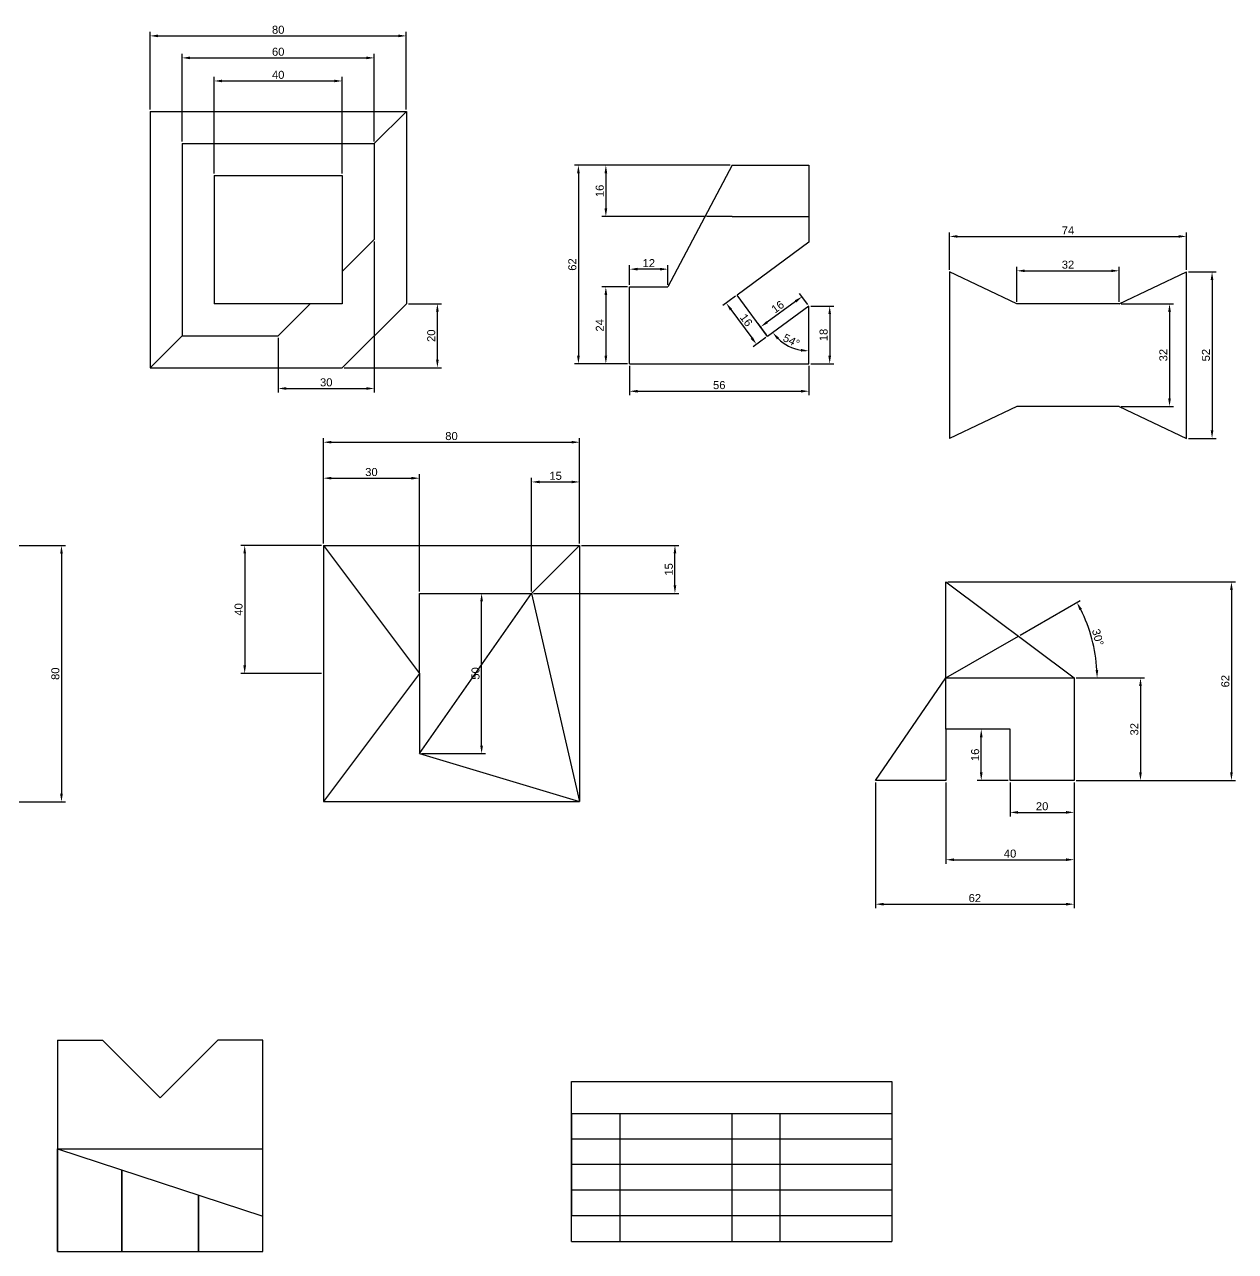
# Model space of a CAD drawing. Header units: millimetres. Extents: x 880 to 2522, y 2327 to 2730.
# Drawn here: x 1711.1 to 2089.1, y 2343.5 to 2726.6 of the extents above; entities that cross this region are included whole.
import ezdxf

# ---------------------------------------------------------------- set-up
doc = ezdxf.new("R2010")
doc.units = ezdxf.units.MM
doc.styles.get("Standard").update_dxf_attribs({"font": 'arial.ttf'})
doc.dimstyles.new('ISO-25', dxfattribs={"dimtxt": 2.5, "dimasz": 2.5, "dimexe": 1.25, "dimexo": 0.625, "dimtad": 1, "dimtxsty": 'Standard', "dimcen": 2.5, "dimadec": 0, "dimazin": 0, "dimtfac": 1, "dimtmove": 0, "dimatfit": 3, "dimfxl": 1, "dimarcsym": 0})

# ---------------------------------------------------------------- blocks, each defined once
blk = doc.blocks.new('*D43')
at = {"color": 0, "lineweight": -2, "transparency": 16777216}
for p, q in [((1770.27, 2680.05), (1770.27, 2710.23)), ((1772.77, 2708.98), (1807.77, 2708.98)), ((1810.27, 2680.05), (1810.27, 2710.23))]:
    blk.add_line(p, q, dxfattribs=at)
at = {"color": 0, "transparency": 16777216}
for points in [[(1772.77, 2709.4), (1772.77, 2708.57), (1770.27, 2708.98)], [(1807.77, 2709.4), (1807.77, 2708.57), (1810.27, 2708.98)]]:
    blk.add_solid(points, dxfattribs=at)
at = {"layer": 'Defpoints', "color": 0, "transparency": 16777216}
for p in [(1810.27, 2708.98), (1770.27, 2679.43), (1810.27, 2679.43)]:
    blk.add_point(p, dxfattribs=at)
at = {"color": 0, "transparency": 16777216, "insert": (1790.27, 2710.88), "char_height": 2.5, "attachment_point": 5}
blk.add_mtext('40', dxfattribs=at)
blk = doc.blocks.new('*D44')
at = {"color": 0, "lineweight": -2, "transparency": 16777216}
for p, q in [((1760.27, 2690.05), (1760.27, 2717.44)), ((1820.27, 2690.05), (1820.27, 2717.44)), ((1762.77, 2716.19), (1817.77, 2716.19))]:
    blk.add_line(p, q, dxfattribs=at)
at = {"color": 0, "transparency": 16777216}
for points in [[(1762.77, 2716.61), (1762.77, 2715.77), (1760.27, 2716.19)], [(1817.77, 2716.61), (1817.77, 2715.77), (1820.27, 2716.19)]]:
    blk.add_solid(points, dxfattribs=at)
at = {"layer": 'Defpoints', "color": 0, "transparency": 16777216}
for p in [(1820.27, 2716.19), (1760.27, 2689.43), (1820.27, 2689.43)]:
    blk.add_point(p, dxfattribs=at)
at = {"color": 0, "transparency": 16777216, "insert": (1790.27, 2718.09), "char_height": 2.5, "attachment_point": 5}
blk.add_mtext('60', dxfattribs=at)
blk = doc.blocks.new('*D45')
at = {"color": 0, "lineweight": -2, "transparency": 16777216}
for p, q in [((1750.27, 2700.05), (1750.27, 2724.31)), ((1830.27, 2700.05), (1830.27, 2724.31)), ((1752.77, 2723.06), (1827.77, 2723.06))]:
    blk.add_line(p, q, dxfattribs=at)
at = {"color": 0, "transparency": 16777216}
for points in [[(1752.77, 2723.48), (1752.77, 2722.64), (1750.27, 2723.06)], [(1827.77, 2723.48), (1827.77, 2722.64), (1830.27, 2723.06)]]:
    blk.add_solid(points, dxfattribs=at)
at = {"layer": 'Defpoints', "color": 0, "transparency": 16777216}
for p in [(1830.27, 2723.06), (1750.27, 2699.43), (1830.27, 2699.43)]:
    blk.add_point(p, dxfattribs=at)
at = {"color": 0, "transparency": 16777216, "insert": (1790.27, 2724.96), "char_height": 2.5, "attachment_point": 5}
blk.add_mtext('80', dxfattribs=at)
blk = doc.blocks.new('*D46')
at = {"color": 0, "lineweight": -2, "transparency": 16777216}
for p, q in [((1820.27, 2658.8), (1820.27, 2611.7)), ((1790.27, 2628.8), (1790.27, 2611.7)), ((1792.77, 2612.95), (1817.77, 2612.95))]:
    blk.add_line(p, q, dxfattribs=at)
at = {"color": 0, "transparency": 16777216}
for points in [[(1792.77, 2613.36), (1792.77, 2612.53), (1790.27, 2612.95)], [(1817.77, 2613.36), (1817.77, 2612.53), (1820.27, 2612.95)]]:
    blk.add_solid(points, dxfattribs=at)
at = {"layer": 'Defpoints', "color": 0, "transparency": 16777216}
for p in [(1820.27, 2659.43), (1790.27, 2629.43), (1820.27, 2612.95)]:
    blk.add_point(p, dxfattribs=at)
at = {"color": 0, "transparency": 16777216, "insert": (1805.27, 2614.85), "char_height": 2.5, "attachment_point": 5}
blk.add_mtext('30', dxfattribs=at)
blk = doc.blocks.new('*D47')
at = {"color": 0, "lineweight": -2, "transparency": 16777216}
for p, q in [((1830.9, 2639.43), (1841.22, 2639.43)), ((1839.97, 2621.93), (1839.97, 2636.93)), ((1810.9, 2619.43), (1841.22, 2619.43))]:
    blk.add_line(p, q, dxfattribs=at)
at = {"color": 0, "transparency": 16777216}
for points in [[(1839.55, 2636.93), (1840.38, 2636.93), (1839.97, 2639.43)], [(1839.55, 2621.93), (1840.38, 2621.93), (1839.97, 2619.43)]]:
    blk.add_solid(points, dxfattribs=at)
at = {"layer": 'Defpoints', "color": 0, "transparency": 16777216}
for p in [(1830.27, 2639.43), (1839.97, 2639.43), (1810.27, 2619.43)]:
    blk.add_point(p, dxfattribs=at)
at = {"color": 0, "transparency": 16777216, "insert": (1838.06, 2629.43), "char_height": 2.5, "attachment_point": 5, "rotation": 90}
blk.add_mtext('20', dxfattribs=at)
blk = doc.blocks.new('*D48')
at = {"color": 0, "lineweight": -2, "transparency": 16777216}
for p, q in [((1899.95, 2620.03), (1899.95, 2610.84)), ((1955.95, 2620.03), (1955.95, 2610.84)), ((1902.45, 2612.09), (1953.45, 2612.09))]:
    blk.add_line(p, q, dxfattribs=at)
at = {"color": 0, "transparency": 16777216}
for points in [[(1902.45, 2612.51), (1902.45, 2611.67), (1899.95, 2612.09)], [(1953.45, 2612.51), (1953.45, 2611.67), (1955.95, 2612.09)]]:
    blk.add_solid(points, dxfattribs=at)
at = {"layer": 'Defpoints', "color": 0, "transparency": 16777216}
for p in [(1899.95, 2620.66), (1955.95, 2620.66), (1955.95, 2612.09)]:
    blk.add_point(p, dxfattribs=at)
at = {"color": 0, "transparency": 16777216, "insert": (1927.95, 2613.99), "char_height": 2.5, "attachment_point": 5}
blk.add_mtext('56', dxfattribs=at)
blk = doc.blocks.new('*D49')
at = {"color": 0, "lineweight": -2, "transparency": 16777216}
for p, q in [((1956.57, 2638.66), (1963.68, 2638.66)), ((1962.43, 2636.16), (1962.43, 2623.16)), ((1956.57, 2620.66), (1963.68, 2620.66))]:
    blk.add_line(p, q, dxfattribs=at)
at = {"color": 0, "transparency": 16777216}
for points in [[(1962.01, 2636.16), (1962.85, 2636.16), (1962.43, 2638.66)], [(1962.01, 2623.16), (1962.85, 2623.16), (1962.43, 2620.66)]]:
    blk.add_solid(points, dxfattribs=at)
at = {"layer": 'Defpoints', "color": 0, "transparency": 16777216}
for p in [(1955.95, 2638.66), (1955.95, 2620.66), (1962.43, 2620.66)]:
    blk.add_point(p, dxfattribs=at)
at = {"color": 0, "transparency": 16777216, "insert": (1960.53, 2629.66), "char_height": 2.5, "attachment_point": 5, "rotation": 90}
blk.add_mtext('18', dxfattribs=at)
blk = doc.blocks.new('*D50')
at = {"color": 0, "lineweight": -2, "transparency": 16777216}
for p, q in [((1899.32, 2644.66), (1891.3, 2644.66)), ((1892.55, 2642.16), (1892.55, 2623.16)), ((1899.32, 2620.66), (1891.3, 2620.66))]:
    blk.add_line(p, q, dxfattribs=at)
at = {"color": 0, "transparency": 16777216}
for points in [[(1892.14, 2642.16), (1892.97, 2642.16), (1892.55, 2644.66)], [(1892.14, 2623.16), (1892.97, 2623.16), (1892.55, 2620.66)]]:
    blk.add_solid(points, dxfattribs=at)
at = {"layer": 'Defpoints', "color": 0, "transparency": 16777216}
for p in [(1899.95, 2644.66), (1892.55, 2620.66), (1899.95, 2620.66)]:
    blk.add_point(p, dxfattribs=at)
at = {"color": 0, "transparency": 16777216, "insert": (1890.67, 2632.66), "char_height": 2.5, "attachment_point": 5, "rotation": 90}
blk.add_mtext('24', dxfattribs=at)
blk = doc.blocks.new('*D51')
at = {"color": 0, "lineweight": -2, "transparency": 16777216}
for p, q in [((1899.95, 2645.28), (1899.95, 2651.46)), ((1911.95, 2645.28), (1911.95, 2651.46)), ((1909.45, 2650.21), (1902.45, 2650.21))]:
    blk.add_line(p, q, dxfattribs=at)
at = {"color": 0, "transparency": 16777216}
for points in [[(1902.45, 2650.63), (1902.45, 2649.79), (1899.95, 2650.21)], [(1909.45, 2650.63), (1909.45, 2649.79), (1911.95, 2650.21)]]:
    blk.add_solid(points, dxfattribs=at)
at = {"layer": 'Defpoints', "color": 0, "transparency": 16777216}
for p in [(1899.95, 2650.21), (1899.95, 2644.66), (1911.95, 2644.66)]:
    blk.add_point(p, dxfattribs=at)
at = {"color": 0, "transparency": 16777216, "insert": (1905.95, 2652.09), "char_height": 2.5, "attachment_point": 5}
blk.add_mtext('12', dxfattribs=at)
blk = doc.blocks.new('*D52')
at = {"color": 0, "lineweight": -2, "transparency": 16777216}
for p, q in [((1931.32, 2682.66), (1882.74, 2682.66)), ((1883.99, 2680.16), (1883.99, 2623.16)), ((1899.32, 2620.66), (1882.74, 2620.66))]:
    blk.add_line(p, q, dxfattribs=at)
at = {"color": 0, "transparency": 16777216}
for points in [[(1883.57, 2680.16), (1884.4, 2680.16), (1883.99, 2682.66)], [(1883.57, 2623.16), (1884.4, 2623.16), (1883.99, 2620.66)]]:
    blk.add_solid(points, dxfattribs=at)
at = {"layer": 'Defpoints', "color": 0, "transparency": 16777216}
for p in [(1931.95, 2682.66), (1883.99, 2620.66), (1899.95, 2620.66)]:
    blk.add_point(p, dxfattribs=at)
at = {"color": 0, "transparency": 16777216, "insert": (1882.09, 2651.66), "char_height": 2.5, "attachment_point": 5, "rotation": 90}
blk.add_mtext('62', dxfattribs=at)
blk = doc.blocks.new('*D53')
at = {"color": 0, "lineweight": -2, "transparency": 16777216}
for p, q in [((1931.32, 2682.66), (1891.3, 2682.66)), ((1892.55, 2680.16), (1892.55, 2669.16)), ((1923.32, 2666.66), (1891.3, 2666.66))]:
    blk.add_line(p, q, dxfattribs=at)
at = {"color": 0, "transparency": 16777216}
for points in [[(1892.14, 2680.16), (1892.97, 2680.16), (1892.55, 2682.66)], [(1892.14, 2669.16), (1892.97, 2669.16), (1892.55, 2666.66)]]:
    blk.add_solid(points, dxfattribs=at)
at = {"layer": 'Defpoints', "color": 0, "transparency": 16777216}
for p in [(1931.95, 2682.66), (1892.55, 2666.66), (1923.95, 2666.66)]:
    blk.add_point(p, dxfattribs=at)
at = {"color": 0, "transparency": 16777216, "insert": (1890.65, 2674.66), "char_height": 2.5, "attachment_point": 5, "rotation": 90}
blk.add_mtext('16', dxfattribs=at)
blk = doc.blocks.new('*D54')
at = {"color": 0, "lineweight": -2, "transparency": 16777216}
blk.add_arc((1955.95, 2638.66), 13.99, 226.3462, 259.7501, dxfattribs=at)
at = {"color": 0, "transparency": 16777216}
for points in [[(1945.97, 2628.26), (1946.6, 2628.81), (1944.64, 2630.41)], [(1953.49, 2625.3), (1953.42, 2624.47), (1955.95, 2624.66)]]:
    blk.add_solid(points, dxfattribs=at)
at = {"layer": 'Defpoints', "color": 0, "transparency": 16777216}
for p in [(1955.95, 2638.66), (1955.95, 2638.66), (1943.02, 2629.23), (1947.73, 2627.33), (1955.95, 2620.66)]:
    blk.add_point(p, dxfattribs=at)
at = {"color": 0, "transparency": 16777216, "insert": (1950.46, 2627.87), "char_height": 2.5, "attachment_point": 5, "rotation": 333.0482}
blk.add_mtext('54°', dxfattribs=at)
blk = doc.blocks.new('*D55')
at = {"color": 0, "lineweight": -2, "transparency": 16777216}
for p, q in [((1951.77, 2640.14), (1942.88, 2633.66)), ((1955.58, 2639.16), (1953.05, 2642.62)), ((1942.65, 2629.73), (1940.12, 2633.2))]:
    blk.add_line(p, q, dxfattribs=at)
at = {"color": 0, "transparency": 16777216}
for points in [[(1951.52, 2640.48), (1952.01, 2639.8), (1953.79, 2641.61)], [(1942.63, 2634), (1943.13, 2633.32), (1940.86, 2632.19)]]:
    blk.add_solid(points, dxfattribs=at)
at = {"layer": 'Defpoints', "color": 0, "transparency": 16777216}
for p in [(1955.95, 2638.66), (1940.86, 2632.19), (1943.02, 2629.23)]:
    blk.add_point(p, dxfattribs=at)
at = {"color": 0, "transparency": 16777216, "insert": (1946.2, 2638.44), "char_height": 2.5, "attachment_point": 5, "rotation": 36.0963}
blk.add_mtext('16', dxfattribs=at)
blk = doc.blocks.new('*D56')
at = {"color": 0, "lineweight": -2, "transparency": 16777216}
for p, q in [((1933.06, 2641.77), (1929.12, 2638.88)), ((1931.6, 2637.6), (1938.1, 2628.73)), ((1942.51, 2628.86), (1938.57, 2625.97))]:
    blk.add_line(p, q, dxfattribs=at)
at = {"color": 0, "transparency": 16777216}
for points in [[(1931.94, 2637.85), (1931.27, 2637.36), (1930.12, 2639.62)], [(1938.44, 2628.97), (1937.76, 2628.48), (1939.58, 2626.71)]]:
    blk.add_solid(points, dxfattribs=at)
at = {"layer": 'Defpoints', "color": 0, "transparency": 16777216}
for p in [(1933.56, 2642.14), (1943.02, 2629.23), (1939.58, 2626.71)]:
    blk.add_point(p, dxfattribs=at)
at = {"color": 0, "transparency": 16777216, "insert": (1936.38, 2634.29), "char_height": 2.5, "attachment_point": 5, "rotation": 306.2098}
blk.add_mtext('16', dxfattribs=at)
blk = doc.blocks.new('*D57')
at = {"color": 0, "lineweight": -2, "transparency": 16777216}
for p, q in [((2074.43, 2649.36), (2083.03, 2649.36)), ((2081.78, 2646.86), (2081.78, 2599.86)), ((2074.43, 2597.36), (2083.03, 2597.36))]:
    blk.add_line(p, q, dxfattribs=at)
at = {"color": 0, "transparency": 16777216}
for points in [[(2081.36, 2646.86), (2082.19, 2646.86), (2081.78, 2649.36)], [(2081.36, 2599.86), (2082.19, 2599.86), (2081.78, 2597.36)]]:
    blk.add_solid(points, dxfattribs=at)
at = {"layer": 'Defpoints', "color": 0, "transparency": 16777216}
for p in [(2073.81, 2649.36), (2073.81, 2597.36), (2081.78, 2597.36)]:
    blk.add_point(p, dxfattribs=at)
at = {"color": 0, "transparency": 16777216, "insert": (2079.88, 2623.36), "char_height": 2.5, "attachment_point": 5, "rotation": 90}
blk.add_mtext('52', dxfattribs=at)
blk = doc.blocks.new('*D58')
at = {"color": 0, "lineweight": -2, "transparency": 16777216}
for p, q in [((2053.43, 2639.36), (2069.76, 2639.36)), ((2068.51, 2636.86), (2068.51, 2609.86)), ((2053.43, 2607.36), (2069.76, 2607.36))]:
    blk.add_line(p, q, dxfattribs=at)
at = {"color": 0, "transparency": 16777216}
for points in [[(2068.09, 2636.86), (2068.92, 2636.86), (2068.51, 2639.36)], [(2068.09, 2609.86), (2068.92, 2609.86), (2068.51, 2607.36)]]:
    blk.add_solid(points, dxfattribs=at)
at = {"layer": 'Defpoints', "color": 0, "transparency": 16777216}
for p in [(2052.81, 2639.36), (2052.81, 2607.36), (2068.51, 2607.36)]:
    blk.add_point(p, dxfattribs=at)
at = {"color": 0, "transparency": 16777216, "insert": (2066.6, 2623.36), "char_height": 2.5, "attachment_point": 5, "rotation": 90}
blk.add_mtext('32', dxfattribs=at)
blk = doc.blocks.new('*D59')
at = {"color": 0, "lineweight": -2, "transparency": 16777216}
for p, q in [((2020.81, 2639.98), (2020.81, 2650.95)), ((2023.31, 2649.7), (2050.31, 2649.7)), ((2052.81, 2639.98), (2052.81, 2650.95))]:
    blk.add_line(p, q, dxfattribs=at)
at = {"color": 0, "transparency": 16777216}
for points in [[(2023.31, 2650.11), (2023.31, 2649.28), (2020.81, 2649.7)], [(2050.31, 2650.11), (2050.31, 2649.28), (2052.81, 2649.7)]]:
    blk.add_solid(points, dxfattribs=at)
at = {"layer": 'Defpoints', "color": 0, "transparency": 16777216}
for p in [(2052.81, 2649.7), (2020.81, 2639.36), (2052.81, 2639.36)]:
    blk.add_point(p, dxfattribs=at)
at = {"color": 0, "transparency": 16777216, "insert": (2036.81, 2651.6), "char_height": 2.5, "attachment_point": 5}
blk.add_mtext('32', dxfattribs=at)
blk = doc.blocks.new('*D60')
at = {"color": 0, "lineweight": -2, "transparency": 16777216}
for p, q in [((1999.81, 2649.98), (1999.81, 2661.69)), ((2002.31, 2660.44), (2071.31, 2660.44)), ((2073.81, 2649.98), (2073.81, 2661.69))]:
    blk.add_line(p, q, dxfattribs=at)
at = {"color": 0, "transparency": 16777216}
for points in [[(2002.31, 2660.86), (2002.31, 2660.03), (1999.81, 2660.44)], [(2071.31, 2660.86), (2071.31, 2660.03), (2073.81, 2660.44)]]:
    blk.add_solid(points, dxfattribs=at)
at = {"layer": 'Defpoints', "color": 0, "transparency": 16777216}
for p in [(2073.81, 2660.44), (1999.81, 2649.36), (2073.81, 2649.36)]:
    blk.add_point(p, dxfattribs=at)
at = {"color": 0, "transparency": 16777216, "insert": (2036.81, 2662.32), "char_height": 2.5, "attachment_point": 5}
blk.add_mtext('74', dxfattribs=at)
blk = doc.blocks.new('*D114')
at = {"color": 0, "lineweight": -2, "transparency": 16777216}
for p, q in [((1662.79, 2563.88), (1723.87, 2563.88)), ((1722.62, 2561.38), (1722.62, 2486.38)), ((1662.79, 2483.88), (1723.87, 2483.88))]:
    blk.add_line(p, q, dxfattribs=at)
at = {"color": 0, "transparency": 16777216}
for points in [[(1722.21, 2561.38), (1723.04, 2561.38), (1722.62, 2563.88)], [(1722.21, 2486.38), (1723.04, 2486.38), (1722.62, 2483.88)]]:
    blk.add_solid(points, dxfattribs=at)
at = {"layer": 'Defpoints', "color": 0, "transparency": 16777216}
for p in [(1662.17, 2563.88), (1662.17, 2483.88), (1722.62, 2483.88)]:
    blk.add_point(p, dxfattribs=at)
at = {"color": 0, "transparency": 16777216, "insert": (1720.72, 2523.88), "char_height": 2.5, "attachment_point": 5, "rotation": 90}
blk.add_mtext('80', dxfattribs=at)
blk = doc.blocks.new('*D119')
at = {"color": 0, "lineweight": -2, "transparency": 16777216}
for p, q in [((1803.74, 2563.95), (1778.57, 2563.95)), ((1779.82, 2561.45), (1779.82, 2526.45)), ((1803.74, 2523.95), (1778.57, 2523.95))]:
    blk.add_line(p, q, dxfattribs=at)
at = {"color": 0, "transparency": 16777216}
for points in [[(1779.4, 2561.45), (1780.23, 2561.45), (1779.82, 2563.95)], [(1779.4, 2526.45), (1780.23, 2526.45), (1779.82, 2523.95)]]:
    blk.add_solid(points, dxfattribs=at)
at = {"layer": 'Defpoints', "color": 0, "transparency": 16777216}
for p in [(1804.37, 2563.95), (1779.82, 2523.95), (1804.37, 2523.95)]:
    blk.add_point(p, dxfattribs=at)
at = {"color": 0, "transparency": 16777216, "insert": (1777.91, 2543.95), "char_height": 2.5, "attachment_point": 5, "rotation": 90}
blk.add_mtext('40', dxfattribs=at)
blk = doc.blocks.new('*D120')
at = {"color": 0, "lineweight": -2, "transparency": 16777216}
for p, q in [((1804.37, 2564.58), (1804.37, 2586.19)), ((1806.87, 2584.94), (1831.87, 2584.94)), ((1834.37, 2549.58), (1834.37, 2586.19))]:
    blk.add_line(p, q, dxfattribs=at)
at = {"color": 0, "transparency": 16777216}
for points in [[(1806.87, 2585.36), (1806.87, 2584.52), (1804.37, 2584.94)], [(1831.87, 2585.36), (1831.87, 2584.52), (1834.37, 2584.94)]]:
    blk.add_solid(points, dxfattribs=at)
at = {"layer": 'Defpoints', "color": 0, "transparency": 16777216}
for p in [(1834.37, 2584.94), (1804.37, 2563.95), (1834.37, 2548.95)]:
    blk.add_point(p, dxfattribs=at)
at = {"color": 0, "transparency": 16777216, "insert": (1819.37, 2586.84), "char_height": 2.5, "attachment_point": 5}
blk.add_mtext('30', dxfattribs=at)
blk = doc.blocks.new('*D121')
at = {"color": 0, "lineweight": -2, "transparency": 16777216}
for p, q in [((1804.37, 2564.58), (1804.37, 2597.42)), ((1806.87, 2596.17), (1881.87, 2596.17)), ((1884.37, 2564.58), (1884.37, 2597.42))]:
    blk.add_line(p, q, dxfattribs=at)
at = {"color": 0, "transparency": 16777216}
for points in [[(1806.87, 2596.59), (1806.87, 2595.76), (1804.37, 2596.17)], [(1881.87, 2596.59), (1881.87, 2595.76), (1884.37, 2596.17)]]:
    blk.add_solid(points, dxfattribs=at)
at = {"layer": 'Defpoints', "color": 0, "transparency": 16777216}
for p in [(1884.37, 2596.17), (1804.37, 2563.95), (1884.37, 2563.95)]:
    blk.add_point(p, dxfattribs=at)
at = {"color": 0, "transparency": 16777216, "insert": (1844.37, 2598.07), "char_height": 2.5, "attachment_point": 5}
blk.add_mtext('80', dxfattribs=at)
blk = doc.blocks.new('*D122')
at = {"color": 0, "lineweight": -2, "transparency": 16777216}
for p, q in [((1869.37, 2549.58), (1869.37, 2585.01)), ((1871.87, 2583.76), (1881.87, 2583.76)), ((1884.37, 2564.58), (1884.37, 2585.01))]:
    blk.add_line(p, q, dxfattribs=at)
at = {"color": 0, "transparency": 16777216}
for points in [[(1871.87, 2584.17), (1871.87, 2583.34), (1869.37, 2583.76)], [(1881.87, 2584.17), (1881.87, 2583.34), (1884.37, 2583.76)]]:
    blk.add_solid(points, dxfattribs=at)
at = {"layer": 'Defpoints', "color": 0, "transparency": 16777216}
for p in [(1884.37, 2583.76), (1884.37, 2563.95), (1869.37, 2548.95)]:
    blk.add_point(p, dxfattribs=at)
at = {"color": 0, "transparency": 16777216, "insert": (1876.87, 2585.66), "char_height": 2.5, "attachment_point": 5}
blk.add_mtext('15', dxfattribs=at)
blk = doc.blocks.new('*D123')
at = {"color": 0, "lineweight": -2, "transparency": 16777216}
for p, q in [((1884.99, 2563.95), (1915.37, 2563.95)), ((1914.12, 2551.45), (1914.12, 2561.45)), ((1869.99, 2548.95), (1915.37, 2548.95))]:
    blk.add_line(p, q, dxfattribs=at)
at = {"color": 0, "transparency": 16777216}
for points in [[(1913.7, 2561.45), (1914.54, 2561.45), (1914.12, 2563.95)], [(1913.7, 2551.45), (1914.54, 2551.45), (1914.12, 2548.95)]]:
    blk.add_solid(points, dxfattribs=at)
at = {"layer": 'Defpoints', "color": 0, "transparency": 16777216}
for p in [(1884.37, 2563.95), (1914.12, 2563.95), (1869.37, 2548.95)]:
    blk.add_point(p, dxfattribs=at)
at = {"color": 0, "transparency": 16777216, "insert": (1912.22, 2556.45), "char_height": 2.5, "attachment_point": 5, "rotation": 90}
blk.add_mtext('15', dxfattribs=at)
blk = doc.blocks.new('*D124')
at = {"color": 0, "lineweight": -2, "transparency": 16777216}
for p, q in [((1834.99, 2548.95), (1855.02, 2548.95)), ((1853.77, 2501.45), (1853.77, 2546.45)), ((1834.99, 2498.95), (1855.02, 2498.95))]:
    blk.add_line(p, q, dxfattribs=at)
at = {"color": 0, "transparency": 16777216}
for points in [[(1853.35, 2546.45), (1854.19, 2546.45), (1853.77, 2548.95)], [(1853.35, 2501.45), (1854.19, 2501.45), (1853.77, 2498.95)]]:
    blk.add_solid(points, dxfattribs=at)
at = {"layer": 'Defpoints', "color": 0, "transparency": 16777216}
for p in [(1834.37, 2548.95), (1853.77, 2548.95), (1834.37, 2498.95)]:
    blk.add_point(p, dxfattribs=at)
at = {"color": 0, "transparency": 16777216, "insert": (1851.87, 2523.95), "char_height": 2.5, "attachment_point": 5, "rotation": 90}
blk.add_mtext('50', dxfattribs=at)
blk = doc.blocks.new('*D125')
at = {"color": 0, "lineweight": -2, "transparency": 16777216}
for p, q in [((1976.73, 2489.92), (1976.73, 2450.65)), ((2038.73, 2489.92), (2038.73, 2450.65)), ((1979.23, 2451.9), (2036.23, 2451.9))]:
    blk.add_line(p, q, dxfattribs=at)
at = {"color": 0, "transparency": 16777216}
for points in [[(1979.23, 2452.32), (1979.23, 2451.48), (1976.73, 2451.9)], [(2036.23, 2452.32), (2036.23, 2451.48), (2038.73, 2451.9)]]:
    blk.add_solid(points, dxfattribs=at)
at = {"layer": 'Defpoints', "color": 0, "transparency": 16777216}
for p in [(1976.73, 2490.54), (2038.73, 2490.54), (2038.73, 2451.9)]:
    blk.add_point(p, dxfattribs=at)
at = {"color": 0, "transparency": 16777216, "insert": (2007.73, 2453.8), "char_height": 2.5, "attachment_point": 5}
blk.add_mtext('62', dxfattribs=at)
blk = doc.blocks.new('*D127')
at = {"color": 0, "lineweight": -2, "transparency": 16777216}
for p, q in [((2018.1, 2506.54), (2008.49, 2506.54)), ((2009.74, 2493.04), (2009.74, 2504.04)), ((2018.1, 2490.54), (2008.49, 2490.54))]:
    blk.add_line(p, q, dxfattribs=at)
at = {"color": 0, "transparency": 16777216}
for points in [[(2009.32, 2504.04), (2010.15, 2504.04), (2009.74, 2506.54)], [(2009.32, 2493.04), (2010.15, 2493.04), (2009.74, 2490.54)]]:
    blk.add_solid(points, dxfattribs=at)
at = {"layer": 'Defpoints', "color": 0, "transparency": 16777216}
for p in [(2009.74, 2506.54), (2018.73, 2506.54), (2018.73, 2490.54)]:
    blk.add_point(p, dxfattribs=at)
at = {"color": 0, "transparency": 16777216, "insert": (2007.84, 2498.54), "char_height": 2.5, "attachment_point": 5, "rotation": 90}
blk.add_mtext('16', dxfattribs=at)
blk = doc.blocks.new('*D128')
at = {"color": 0, "lineweight": -2, "transparency": 16777216}
for p, q in [((1998.73, 2489.92), (1998.73, 2464.54)), ((2038.73, 2489.92), (2038.73, 2464.54)), ((2001.23, 2465.79), (2036.23, 2465.79))]:
    blk.add_line(p, q, dxfattribs=at)
at = {"color": 0, "transparency": 16777216}
for points in [[(2001.23, 2466.21), (2001.23, 2465.37), (1998.73, 2465.79)], [(2036.23, 2466.21), (2036.23, 2465.37), (2038.73, 2465.79)]]:
    blk.add_solid(points, dxfattribs=at)
at = {"layer": 'Defpoints', "color": 0, "transparency": 16777216}
for p in [(1998.73, 2490.54), (2038.73, 2490.54), (2038.73, 2465.79)]:
    blk.add_point(p, dxfattribs=at)
at = {"color": 0, "transparency": 16777216, "insert": (2018.73, 2467.69), "char_height": 2.5, "attachment_point": 5}
blk.add_mtext('40', dxfattribs=at)
blk = doc.blocks.new('*D129')
at = {"color": 0, "lineweight": -2, "transparency": 16777216}
for p, q in [((2018.73, 2489.92), (2018.73, 2479.32)), ((2038.73, 2489.92), (2038.73, 2479.32)), ((2021.23, 2480.57), (2036.23, 2480.57))]:
    blk.add_line(p, q, dxfattribs=at)
at = {"color": 0, "transparency": 16777216}
for points in [[(2021.23, 2480.99), (2021.23, 2480.15), (2018.73, 2480.57)], [(2036.23, 2480.99), (2036.23, 2480.15), (2038.73, 2480.57)]]:
    blk.add_solid(points, dxfattribs=at)
at = {"layer": 'Defpoints', "color": 0, "transparency": 16777216}
for p in [(2018.73, 2490.54), (2038.73, 2490.54), (2038.73, 2480.57)]:
    blk.add_point(p, dxfattribs=at)
at = {"color": 0, "transparency": 16777216, "insert": (2028.73, 2482.47), "char_height": 2.5, "attachment_point": 5}
blk.add_mtext('20', dxfattribs=at)
blk = doc.blocks.new('*D130')
at = {"color": 0, "lineweight": -2, "transparency": 16777216}
for p, q in [((2039.35, 2522.54), (2060.69, 2522.54)), ((2059.44, 2520.04), (2059.44, 2493.04)), ((2039.35, 2490.54), (2060.69, 2490.54))]:
    blk.add_line(p, q, dxfattribs=at)
at = {"color": 0, "transparency": 16777216}
for points in [[(2059.02, 2520.04), (2059.85, 2520.04), (2059.44, 2522.54)], [(2059.02, 2493.04), (2059.85, 2493.04), (2059.44, 2490.54)]]:
    blk.add_solid(points, dxfattribs=at)
at = {"layer": 'Defpoints', "color": 0, "transparency": 16777216}
for p in [(2038.73, 2522.54), (2038.73, 2490.54), (2059.44, 2490.54)]:
    blk.add_point(p, dxfattribs=at)
at = {"color": 0, "transparency": 16777216, "insert": (2057.53, 2506.54), "char_height": 2.5, "attachment_point": 5, "rotation": 90}
blk.add_mtext('32', dxfattribs=at)
blk = doc.blocks.new('*D131')
at = {"color": 0, "lineweight": -2, "transparency": 16777216}
for p, q in [((1999.35, 2552.54), (2089.08, 2552.54)), ((2087.83, 2550.04), (2087.83, 2493.04)), ((2039.35, 2490.54), (2089.08, 2490.54))]:
    blk.add_line(p, q, dxfattribs=at)
at = {"color": 0, "transparency": 16777216}
for points in [[(2087.42, 2550.04), (2088.25, 2550.04), (2087.83, 2552.54)], [(2087.42, 2493.04), (2088.25, 2493.04), (2087.83, 2490.54)]]:
    blk.add_solid(points, dxfattribs=at)
at = {"layer": 'Defpoints', "color": 0, "transparency": 16777216}
for p in [(1998.73, 2552.54), (2038.73, 2490.54), (2087.83, 2490.54)]:
    blk.add_point(p, dxfattribs=at)
at = {"color": 0, "transparency": 16777216, "insert": (2085.93, 2521.54), "char_height": 2.5, "attachment_point": 5, "rotation": 90}
blk.add_mtext('62', dxfattribs=at)
blk = doc.blocks.new('*D132')
at = {"color": 0, "lineweight": -2, "transparency": 16777216}
for p, q in [((2021.87, 2535.91), (2040.66, 2546.75)), ((2039.35, 2522.54), (2047.15, 2522.54))]:
    blk.add_line(p, q, dxfattribs=at)
blk.add_arc((1998.73, 2522.54), 47.17, 3.037, 26.963, dxfattribs=at)
at = {"color": 0, "transparency": 16777216}
for points in [[(2040.4, 2543.73), (2041.14, 2544.13), (2039.58, 2546.13)], [(2046.25, 2525.05), (2045.42, 2525.03), (2045.9, 2522.54)]]:
    blk.add_solid(points, dxfattribs=at)
at = {"layer": 'Defpoints', "color": 0, "transparency": 16777216}
for p in [(2021.33, 2535.59), (2045.18, 2530.73), (1998.73, 2522.54), (1998.73, 2522.54), (2038.73, 2522.54)]:
    blk.add_point(p, dxfattribs=at)
at = {"color": 0, "transparency": 16777216, "insert": (2046.13, 2535.24), "char_height": 2.5, "attachment_point": 5, "rotation": 285}
blk.add_mtext('30°', dxfattribs=at)

msp = doc.modelspace()

# ---------------------------------------------------------------- linework, layer by layer
for p, q in [((1750.272, 2699.429), (1830.272, 2699.429)), ((1750.272, 2699.429), (1750.272, 2619.429)), ((1750.272, 2699.429), (1760.272, 2699.429)), ((1820.272, 2689.429), (1830.272, 2699.429)), ((1830.272, 2699.429), (1830.272, 2639.429)), ((1760.272, 2689.429), (1760.272, 2629.429)), ((1760.272, 2689.429), (1820.272, 2689.429)), ((1760.272, 2689.429), (1770.272, 2689.429)), ((1820.272, 2689.429), (1820.272, 2659.429)), ((1931.945, 2682.655), (1911.945, 2644.655)), ((1931.945, 2682.655), (1955.945, 2682.655)), ((1955.945, 2682.655), (1955.945, 2666.655)), ((1770.272, 2679.429), (1770.272, 2639.429)), ((1770.272, 2679.429), (1810.272, 2679.429)), ((1810.272, 2679.429), (1810.272, 2639.429)), ((1931.945, 2666.655), (1923.945, 2666.655)), ((1931.945, 2666.655), (1955.945, 2666.655)), ((1955.945, 2666.655), (1955.945, 2658.655)), ((1810.272, 2649.429), (1820.272, 2659.429)), ((1955.945, 2658.655), (1933.565, 2642.139)), ((1999.806, 2649.359), (1999.806, 2597.359)), ((2020.806, 2639.359), (1999.806, 2649.359)), ((2052.806, 2639.359), (2073.806, 2649.359)), ((2073.806, 2597.359), (2073.806, 2649.359)), ((1899.945, 2620.655), (1899.945, 2644.655)), ((1899.945, 2644.655), (1911.945, 2644.655)), ((1943.017, 2629.229), (1933.565, 2642.139)), ((1810.272, 2639.429), (1770.272, 2639.429)), ((1790.272, 2629.429), (1800.272, 2639.429)), ((1830.272, 2639.429), (1810.272, 2619.429)), ((1955.945, 2638.655), (1943.017, 2629.229)), ((1955.945, 2620.655), (1955.945, 2638.655)), ((2052.806, 2639.359), (2020.806, 2639.359)), ((1760.272, 2629.429), (1750.272, 2619.429)), ((1760.272, 2629.429), (1790.272, 2629.429)), ((1750.272, 2619.429), (1810.272, 2619.429)), ((1899.945, 2620.655), (1955.945, 2620.655)), ((2020.806, 2607.359), (1999.806, 2597.359)), ((2052.806, 2607.359), (2020.806, 2607.359)), ((2052.806, 2607.359), (2073.806, 2597.359))]:
    msp.add_line(p, q)
for points in [[(1804.369, 2563.953), (1884.369, 2563.953)], [(1804.369, 2563.953), (1804.369, 2483.953)], [(1804.369, 2563.953), (1804.369, 2523.953)], [(1804.369, 2563.953), (1834.369, 2563.953)], [(1804.369, 2563.953), (1834.369, 2523.953)], [(1869.369, 2548.953), (1884.369, 2563.953)], [(1884.369, 2563.953), (1884.369, 2483.953)], [(1998.728, 2522.544), (1998.728, 2552.544)], [(1998.728, 2552.544), (2038.728, 2522.544)], [(1834.369, 2523.953), (1834.369, 2548.953)], [(1834.369, 2548.953), (1869.369, 2548.953)], [(1834.369, 2498.953), (1869.369, 2548.953)], [(1869.369, 2548.953), (1884.369, 2483.953)], [(1998.728, 2522.544), (2021.329, 2535.593)], [(1834.369, 2523.953), (1804.369, 2483.953)], [(1834.369, 2523.953), (1834.369, 2498.953)], [(1976.728, 2490.544), (1998.728, 2522.544)], [(1998.728, 2506.544), (1998.728, 2522.544)], [(1998.728, 2522.544), (2038.728, 2522.544)], [(2038.728, 2522.544), (2038.728, 2490.544), (2018.728, 2490.544), (2018.728, 2506.544)], [(2018.728, 2506.544), (1998.728, 2506.544), (1998.728, 2490.544)], [(1834.369, 2498.953), (1884.369, 2483.953)], [(1998.728, 2490.544), (1976.728, 2490.544)], [(1804.369, 2483.953), (1884.369, 2483.953)], [(1721.425, 2409.452), (1721.425, 2343.452)], [(1721.425, 2409.452), (1735.425, 2409.452)], [(1735.425, 2409.452), (1753.425, 2391.452)], [(1771.425, 2409.452), (1753.425, 2391.452)], [(1785.425, 2409.452), (1771.425, 2409.452)], [(1785.425, 2375.452), (1785.425, 2409.452)], [(1881.873, 2346.571), (1881.873, 2396.571)], [(1881.873, 2396.571), (1981.873, 2396.571)], [(1981.873, 2396.571), (1981.873, 2346.571)], [(1981.873, 2396.571), (1981.873, 2386.571)], [(1881.873, 2386.571), (1981.873, 2386.571)], [(1881.873, 2386.571), (1881.873, 2378.571)], [(1896.873, 2386.571), (1896.873, 2346.571)], [(1931.873, 2386.571), (1931.873, 2346.571)], [(1946.873, 2386.571), (1946.873, 2346.571)], [(1981.873, 2378.571), (1881.873, 2378.571)], [(1881.873, 2378.571), (1881.873, 2370.571)], [(1721.425, 2343.452), (1721.425, 2375.452)], [(1721.425, 2375.452), (1785.425, 2354.452)], [(1721.425, 2375.452), (1785.425, 2375.452)], [(1785.425, 2343.452), (1785.425, 2375.452)], [(1741.425, 2343.452), (1741.425, 2368.889), (1741.425, 2343.452)], [(1981.873, 2370.571), (1881.873, 2370.571)], [(1881.873, 2370.571), (1881.873, 2362.571)], [(1765.425, 2343.452), (1765.425, 2361.014), (1765.425, 2343.452)], [(1981.873, 2362.571), (1881.873, 2362.571)], [(1881.873, 2362.571), (1881.873, 2354.571)], [(1785.425, 2343.452), (1785.425, 2354.452)], [(1981.873, 2354.571), (1881.873, 2354.571)], [(1881.873, 2346.571), (1981.873, 2346.571)], [(1881.873, 2346.571), (1896.873, 2346.571)], [(1896.873, 2346.571), (1931.873, 2346.571)], [(1931.873, 2346.571), (1946.873, 2346.571)], [(1721.425, 2343.452), (1741.425, 2343.452)], [(1741.425, 2343.452), (1765.425, 2343.452)], [(1765.425, 2343.452), (1785.425, 2343.452)]]:
    msp.add_lwpolyline(points)

# ---------------------------------------------------------------- dimensions: what is measured, and where the dimension line sits
for base, p1, p2, picture, middle in [((1830.272, 2723.061), (1750.272, 2699.429), (1830.272, 2699.429), '*D45', (1790.272, 2724.963)), ((1820.272, 2716.19), (1760.272, 2689.429), (1820.272, 2689.429), '*D44', (1790.272, 2718.091)), ((1810.272, 2708.983), (1770.272, 2679.429), (1810.272, 2679.429), '*D43', (1790.272, 2710.884)), ((2073.806, 2660.442), (1999.806, 2649.359), (2073.806, 2649.359), '*D60', (2036.806, 2662.317)), ((1820.272, 2612.947), (1790.272, 2629.429), (1820.272, 2659.429), '*D46', (1805.272, 2614.849)), ((1899.945, 2650.21), (1911.945, 2644.655), (1899.945, 2644.655), '*D51', (1905.945, 2652.09)), ((2052.806, 2649.695), (2020.806, 2639.359), (2052.806, 2639.359), '*D59', (2036.806, 2651.597)), ((1955.945, 2612.091), (1899.945, 2620.655), (1955.945, 2620.655), '*D48', (1927.945, 2613.993)), ((1884.369, 2596.172), (1804.369, 2563.953), (1884.369, 2563.953), '*D121', (1844.369, 2598.074)), ((1834.369, 2584.94), (1804.369, 2563.953), (1834.369, 2548.953), '*D120', (1819.369, 2586.842)), ((1884.369, 2583.758), (1869.369, 2548.953), (1884.369, 2563.953), '*D122', (1876.869, 2585.659)), ((2038.728, 2451.899), (1976.728, 2490.544), (2038.728, 2490.544), '*D125', (2007.728, 2453.8)), ((2038.728, 2465.791), (1998.728, 2490.544), (2038.728, 2490.544), '*D128', (2018.728, 2467.693)), ((2038.728, 2480.571), (2018.728, 2490.544), (2038.728, 2490.544), '*D129', (2028.728, 2482.472))]:
    dim = msp.add_linear_dim(base=base, p1=p1, p2=p2, dimstyle='ISO-25')
    dim.commit()
    dim.dimension.update_dxf_attribs({"geometry": picture, "text_midpoint": middle})
for base, p1, p2, picture, middle in [((1883.988, 2620.655), (1931.945, 2682.655), (1899.945, 2620.655), '*D52', (1882.086, 2651.655)), ((1892.554, 2666.655), (1931.945, 2682.655), (1923.945, 2666.655), '*D53', (1890.653, 2674.655)), ((2081.777, 2597.359), (2073.806, 2649.359), (2073.806, 2597.359), '*D57', (2079.876, 2623.359)), ((1892.554, 2620.655), (1899.945, 2644.655), (1899.945, 2620.655), '*D50', (1890.674, 2632.655)), ((1839.966, 2639.429), (1810.272, 2619.429), (1830.272, 2639.429), '*D47', (1838.065, 2629.429)), ((1962.431, 2620.655), (1955.945, 2638.655), (1955.945, 2620.655), '*D49', (1960.53, 2629.655)), ((2068.507, 2607.359), (2052.806, 2639.359), (2052.806, 2607.359), '*D58', (2066.605, 2623.359)), ((1722.625, 2483.878), (1662.167, 2563.878), (1662.167, 2483.878), '*D114', (1720.723, 2523.878)), ((1779.815, 2523.953), (1804.369, 2563.953), (1804.369, 2523.953), '*D119', (1777.914, 2543.953)), ((1914.119, 2563.953), (1869.369, 2548.953), (1884.369, 2563.953), '*D123', (1912.218, 2556.453)), ((2087.834, 2490.544), (1998.728, 2552.544), (2038.728, 2490.544), '*D131', (2085.933, 2521.544)), ((1853.771, 2548.953), (1834.369, 2498.953), (1834.369, 2548.953), '*D124', (1851.87, 2523.953)), ((2059.435, 2490.544), (2038.728, 2522.544), (2038.728, 2490.544), '*D130', (2057.533, 2506.544)), ((2009.737, 2506.544), (2018.728, 2490.544), (2018.728, 2506.544), '*D127', (2007.836, 2498.544))]:
    dim = msp.add_linear_dim(base=base, p1=p1, p2=p2, angle=90, dimstyle='ISO-25')
    dim.commit()
    dim.dimension.update_dxf_attribs({"geometry": picture, "text_midpoint": middle})
for p1, distance, picture, middle in [((1933.565, 2642.139), -4.264, '*D56', (1936.385, 2634.288)), ((1955.945, 2638.655), -3.66, '*D55', (1946.204, 2638.436))]:
    dim = msp.add_aligned_dim(p1=p1, p2=(1943.017, 2629.229), distance=distance, dimstyle='ISO-25')
    dim.commit()
    dim.dimension.update_dxf_attribs({"geometry": picture, "text_midpoint": middle})
for base, line1, line2, picture, middle in [((1947.733, 2627.325), ((1955.945, 2620.655), (1955.945, 2638.655)), ((1955.945, 2638.655), (1943.017, 2629.229)), '*D54', (1950.462, 2627.872)), ((2045.182, 2530.735), ((1998.728, 2522.544), (2038.728, 2522.544)), ((1998.728, 2522.544), (2021.329, 2535.593)), '*D132', (2046.128, 2535.245))]:
    dim = msp.add_angular_dim_2l(base=base, line1=line1, line2=line2, dimstyle='ISO-25')
    dim.commit()
    dim.dimension.update_dxf_attribs({"geometry": picture, "text_midpoint": middle})

doc.saveas('drawing.dxf')
